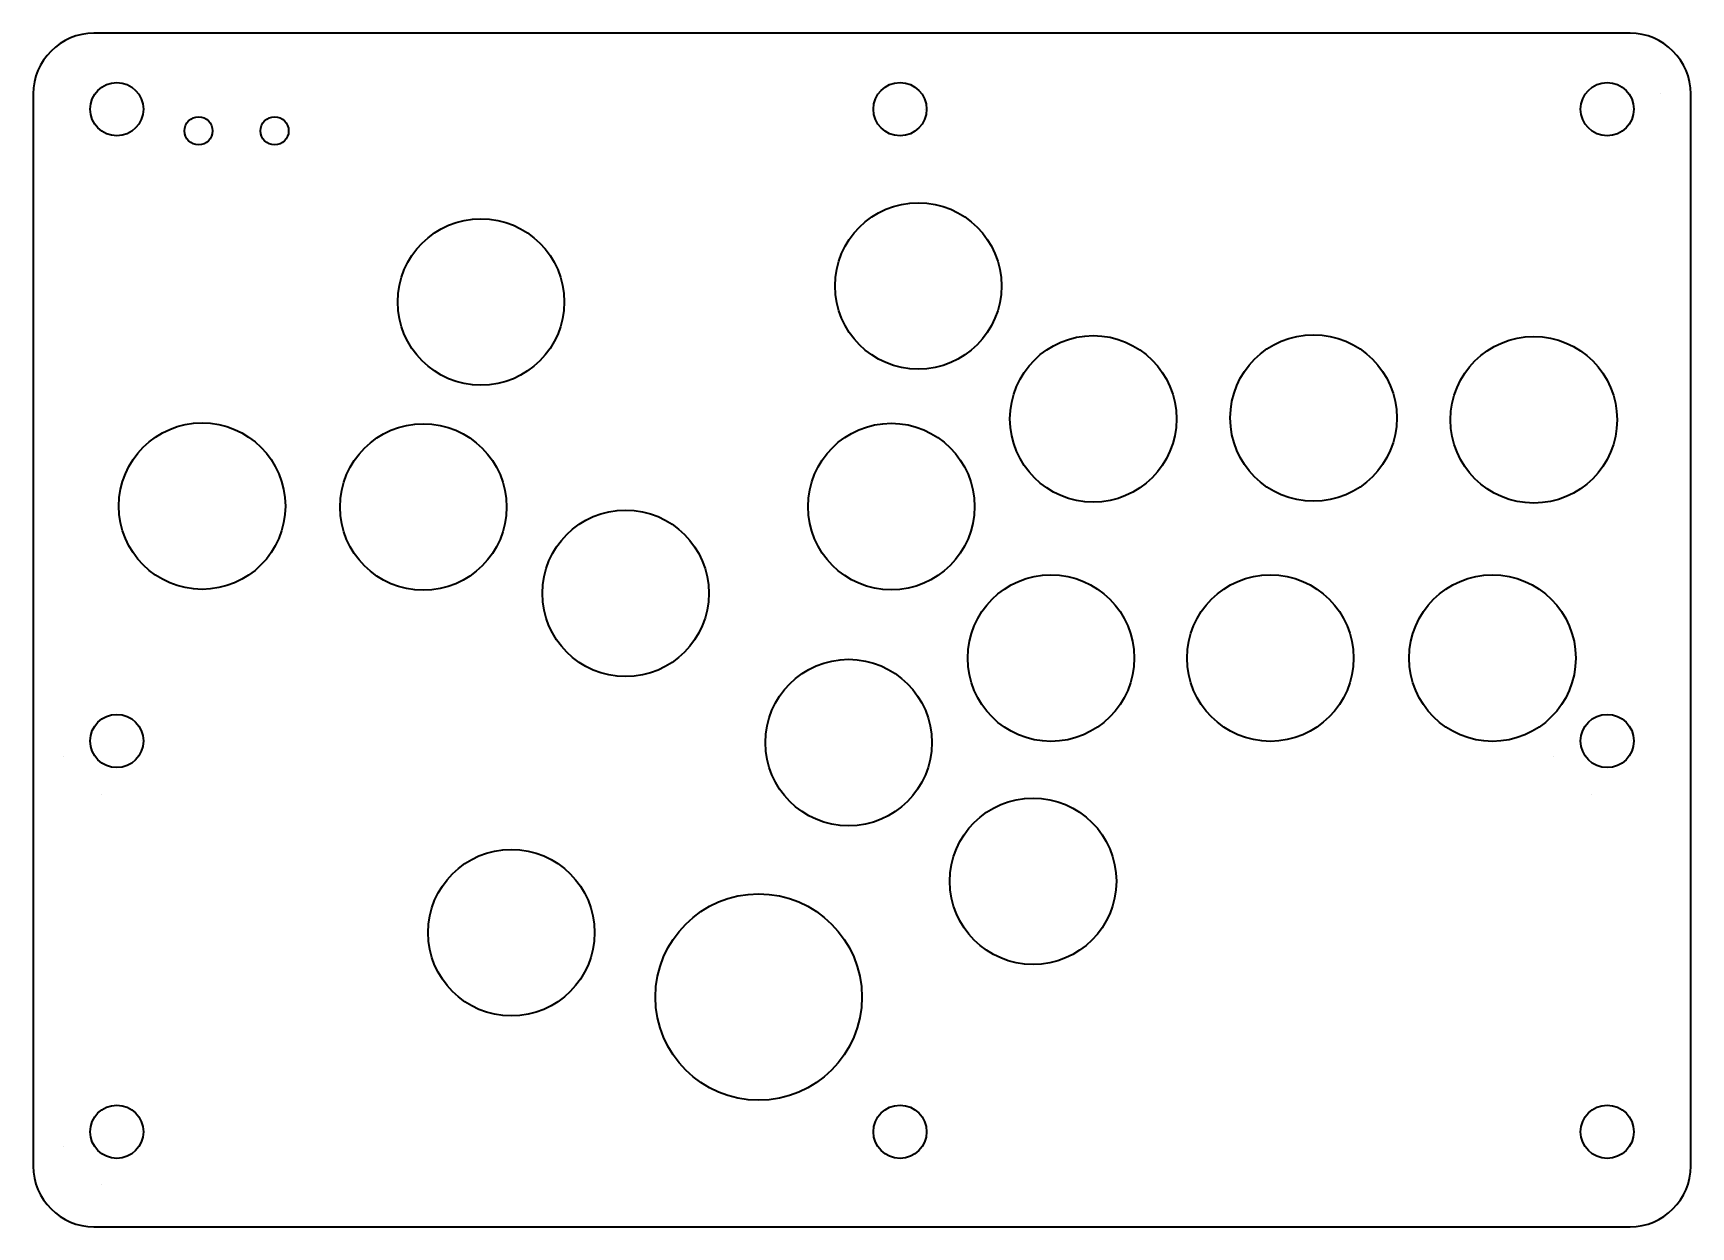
# Model space of a CAD drawing. Header units: millimetres. Extents: x 179 to 397, y 82 to 239.
import ezdxf

# ---------------------------------------------------------------- set-up
doc = ezdxf.new("R2010")
doc.units = ezdxf.units.MM
doc.header["$MEASUREMENT"] = 0
doc.layers.add('Layer 1', color=7, linetype='Continuous')

msp = doc.modelspace()

# ---------------------------------------------------------------- linework, layer by layer
at = {"layer": 'Layer 1', "color": 250, "lineweight": 35}
for points, knots in [([(187.1623, 239.1089), (187.1623, 239.1089), (389.1621, 239.1089), (389.1621, 239.1089), (393.5622, 239.1089), (397.1622, 235.5089), (397.1622, 231.1088), (397.1622, 231.1088), (397.1622, 90.109), (397.1622, 90.109), (397.1622, 85.7089), (393.5622, 82.1089), (389.1621, 82.1089), (389.1621, 82.1089), (187.1623, 82.1089), (187.1623, 82.1089), (182.7622, 82.1089), (179.1622, 85.7089), (179.1622, 90.109), (179.1622, 90.109), (179.1622, 231.1088), (179.1622, 231.1088), (179.1622, 235.5089), (182.7622, 239.1089), (187.1623, 239.1089)], [0, 0, 0, 0, 0.125, 0.125, 0.125, 0.25, 0.25, 0.25, 0.375, 0.375, 0.375, 0.5, 0.5, 0.5, 0.625, 0.625, 0.625, 0.75, 0.75, 0.75, 0.875, 0.875, 0.875, 1, 1, 1, 1]), ([(193.6617, 229.1095), (193.6617, 231.0425), (192.0947, 232.6095), (190.1617, 232.6095), (188.2287, 232.6095), (186.6617, 231.0425), (186.6617, 229.1095), (186.6617, 227.1765), (188.2287, 225.6095), (190.1617, 225.6095), (192.0947, 225.6095), (193.6617, 227.1765), (193.6617, 229.1095)], [0, 0, 0, 0, 0.25, 0.25, 0.25, 0.5, 0.5, 0.5, 0.75, 0.75, 0.75, 1, 1, 1, 1]), ([(296.6617, 229.1094), (296.6617, 231.0425), (295.0947, 232.6094), (293.1617, 232.6094), (291.2287, 232.6095), (289.6617, 231.0425), (289.6617, 229.1095), (289.6617, 227.1764), (291.2287, 225.6095), (293.1617, 225.6095), (295.0947, 225.6094), (296.6617, 227.1764), (296.6617, 229.1094)], [0, 0, 0, 0, 0.25, 0.25, 0.25, 0.5, 0.5, 0.5, 0.75, 0.75, 0.75, 1, 1, 1, 1]), ([(389.6617, 229.1095), (389.6617, 231.0425), (388.0947, 232.6095), (386.1617, 232.6095), (384.2287, 232.6095), (382.6617, 231.0425), (382.6617, 229.1095), (382.6617, 227.1765), (384.2287, 225.6095), (386.1617, 225.6095), (388.0947, 225.6095), (389.6617, 227.1765), (389.6617, 229.1095)], [0, 0, 0, 0, 0.25, 0.25, 0.25, 0.5, 0.5, 0.5, 0.75, 0.75, 0.75, 1, 1, 1, 1]), ([(202.7617, 226.2595), (202.7617, 227.2812), (201.9334, 228.1095), (200.9117, 228.1095), (199.89, 228.1095), (199.0617, 227.2812), (199.0617, 226.2595), (199.0617, 225.2378), (199.89, 224.4095), (200.9117, 224.4095), (201.9334, 224.4095), (202.7617, 225.2378), (202.7617, 226.2595)], [0, 0, 0, 0, 0.25, 0.25, 0.25, 0.5, 0.5, 0.5, 0.75, 0.75, 0.75, 1, 1, 1, 1]), ([(212.7617, 226.2595), (212.7617, 227.2812), (211.9334, 228.1095), (210.9117, 228.1095), (209.89, 228.1095), (209.0617, 227.2812), (209.0617, 226.2595), (209.0617, 225.2378), (209.89, 224.4095), (210.9117, 224.4095), (211.9334, 224.4095), (212.7617, 225.2378), (212.7617, 226.2595)], [0, 0, 0, 0, 0.25, 0.25, 0.25, 0.5, 0.5, 0.5, 0.75, 0.75, 0.75, 1, 1, 1, 1]), ([(306.5125, 205.8634), (306.5125, 211.9109), (301.61, 216.8134), (295.5625, 216.8134), (289.515, 216.8134), (284.6125, 211.9109), (284.6125, 205.8634), (284.6125, 199.8159), (289.5149, 194.9134), (295.5625, 194.9134), (301.61, 194.9134), (306.5125, 199.8158), (306.5125, 205.8634)], [0, 0, 0, 0, 0.25, 0.25, 0.25, 0.5, 0.5, 0.5, 0.75, 0.75, 0.75, 1, 1, 1, 1]), ([(249.0035, 203.7545), (249.0035, 209.802), (244.101, 214.7045), (238.0535, 214.7045), (232.006, 214.7045), (227.1035, 209.802), (227.1035, 203.7545), (227.1035, 197.707), (232.0059, 192.8045), (238.0535, 192.8045), (244.101, 192.8045), (249.0035, 197.7069), (249.0035, 203.7545)], [0, 0, 0, 0, 0.25, 0.25, 0.25, 0.5, 0.5, 0.5, 0.75, 0.75, 0.75, 1, 1, 1, 1]), ([(329.5237, 188.3747), (329.5237, 194.4222), (324.6212, 199.3247), (318.5737, 199.3247), (312.5262, 199.3247), (307.6237, 194.4222), (307.6237, 188.3747), (307.6237, 182.3272), (312.5261, 177.4247), (318.5737, 177.4247), (324.6212, 177.4247), (329.5237, 182.3271), (329.5237, 188.3747)], [0, 0, 0, 0, 0.25, 0.25, 0.25, 0.5, 0.5, 0.5, 0.75, 0.75, 0.75, 1, 1, 1, 1]), ([(358.4935, 188.4946), (358.4935, 194.5421), (353.591, 199.4446), (347.5435, 199.4446), (341.496, 199.4446), (336.5935, 194.5421), (336.5935, 188.4946), (336.5935, 182.4471), (341.4959, 177.5446), (347.5435, 177.5446), (353.591, 177.5446), (358.4935, 182.447), (358.4935, 188.4946)], [0, 0, 0, 0, 0.25, 0.25, 0.25, 0.5, 0.5, 0.5, 0.75, 0.75, 0.75, 1, 1, 1, 1]), ([(387.4627, 188.2523), (387.4627, 194.2998), (382.5602, 199.2023), (376.5127, 199.2023), (370.4652, 199.2023), (365.5627, 194.2998), (365.5627, 188.2523), (365.5627, 182.2048), (370.4651, 177.3023), (376.5127, 177.3023), (382.5602, 177.3023), (387.4627, 182.2047), (387.4627, 188.2523)], [0, 0, 0, 0, 0.25, 0.25, 0.25, 0.5, 0.5, 0.5, 0.75, 0.75, 0.75, 1, 1, 1, 1]), ([(212.3286, 176.9046), (212.3286, 182.9521), (207.4261, 187.8546), (201.3786, 187.8546), (195.3311, 187.8546), (190.4286, 182.9521), (190.4286, 176.9046), (190.4286, 170.8571), (195.331, 165.9546), (201.3786, 165.9546), (207.4261, 165.9546), (212.3286, 170.857), (212.3286, 176.9046)], [0, 0, 0, 0, 0.25, 0.25, 0.25, 0.5, 0.5, 0.5, 0.75, 0.75, 0.75, 1, 1, 1, 1]), ([(241.4236, 176.7847), (241.4236, 182.8322), (236.5211, 187.7347), (230.4736, 187.7347), (224.4261, 187.7347), (219.5236, 182.8322), (219.5236, 176.7847), (219.5236, 170.7372), (224.426, 165.8347), (230.4736, 165.8347), (236.5211, 165.8347), (241.4236, 170.7371), (241.4236, 176.7847)], [0, 0, 0, 0, 0.25, 0.25, 0.25, 0.5, 0.5, 0.5, 0.75, 0.75, 0.75, 1, 1, 1, 1]), ([(302.9636, 176.8446), (302.9636, 182.8921), (298.0611, 187.7946), (292.0136, 187.7946), (285.9661, 187.7946), (281.0636, 182.8921), (281.0636, 176.8446), (281.0636, 170.7971), (285.966, 165.8946), (292.0136, 165.8946), (298.0611, 165.8946), (302.9636, 170.797), (302.9636, 176.8446)], [0, 0, 0, 0, 0.25, 0.25, 0.25, 0.5, 0.5, 0.5, 0.75, 0.75, 0.75, 1, 1, 1, 1]), ([(268.0236, 165.4347), (268.0236, 171.4822), (263.1211, 176.3847), (257.0736, 176.3847), (251.0261, 176.3847), (246.1236, 171.4822), (246.1236, 165.4347), (246.1236, 159.3872), (251.026, 154.4847), (257.0736, 154.4847), (263.1211, 154.4847), (268.0236, 159.3871), (268.0236, 165.4347)], [0, 0, 0, 0, 0.25, 0.25, 0.25, 0.5, 0.5, 0.5, 0.75, 0.75, 0.75, 1, 1, 1, 1]), ([(323.962, 156.9122), (323.962, 162.9597), (319.0595, 167.8622), (313.012, 167.8622), (306.9645, 167.8622), (302.062, 162.9597), (302.062, 156.9122), (302.062, 150.8647), (306.9644, 145.9622), (313.012, 145.9622), (319.0595, 145.9622), (323.962, 150.8646), (323.962, 156.9122)], [0, 0, 0, 0, 0.25, 0.25, 0.25, 0.5, 0.5, 0.5, 0.75, 0.75, 0.75, 1, 1, 1, 1]), ([(352.8135, 156.9148), (352.8135, 162.9623), (347.911, 167.8648), (341.8635, 167.8648), (335.816, 167.8648), (330.9135, 162.9623), (330.9135, 156.9148), (330.9135, 150.8673), (335.8159, 145.9648), (341.8635, 145.9648), (347.911, 145.9648), (352.8135, 150.8672), (352.8135, 156.9148)], [0, 0, 0, 0, 0.25, 0.25, 0.25, 0.5, 0.5, 0.5, 0.75, 0.75, 0.75, 1, 1, 1, 1]), ([(382.022, 156.9122), (382.022, 162.9597), (377.1195, 167.8622), (371.072, 167.8622), (365.0245, 167.8622), (360.122, 162.9597), (360.122, 156.9122), (360.122, 150.8647), (365.0244, 145.9622), (371.072, 145.9622), (377.1195, 145.9622), (382.022, 150.8646), (382.022, 156.9122)], [0, 0, 0, 0, 0.25, 0.25, 0.25, 0.5, 0.5, 0.5, 0.75, 0.75, 0.75, 1, 1, 1, 1]), ([(297.3519, 145.802), (297.3519, 151.8495), (292.4494, 156.752), (286.4019, 156.752), (280.3544, 156.752), (275.4519, 151.8495), (275.4519, 145.802), (275.4519, 139.7545), (280.3543, 134.852), (286.4019, 134.852), (292.4494, 134.852), (297.3519, 139.7544), (297.3519, 145.802)], [0, 0, 0, 0, 0.25, 0.25, 0.25, 0.5, 0.5, 0.5, 0.75, 0.75, 0.75, 1, 1, 1, 1]), ([(193.6617, 146.0133), (193.6617, 147.9463), (192.0947, 149.5133), (190.1617, 149.5133), (188.2287, 149.5133), (186.6617, 147.9463), (186.6617, 146.0133), (186.6617, 144.0803), (188.2287, 142.5133), (190.1617, 142.5133), (192.0947, 142.5133), (193.6617, 144.0803), (193.6617, 146.0133)], [0, 0, 0, 0, 0.25, 0.25, 0.25, 0.5, 0.5, 0.5, 0.75, 0.75, 0.75, 1, 1, 1, 1]), ([(389.6617, 146.0134), (389.6617, 147.9464), (388.0947, 149.5134), (386.1617, 149.5134), (384.2287, 149.5134), (382.6617, 147.9464), (382.6617, 146.0134), (382.6617, 144.0804), (384.2287, 142.5134), (386.1617, 142.5134), (388.0947, 142.5134), (389.6617, 144.0804), (389.6617, 146.0134)], [0, 0, 0, 0, 0.25, 0.25, 0.25, 0.5, 0.5, 0.5, 0.75, 0.75, 0.75, 1, 1, 1, 1]), ([(321.6117, 127.5611), (321.6117, 133.6086), (316.7092, 138.5111), (310.6617, 138.5111), (304.6142, 138.5111), (299.7117, 133.6086), (299.7117, 127.5611), (299.7117, 121.5136), (304.6141, 116.6111), (310.6617, 116.6111), (316.7092, 116.6111), (321.6117, 121.5135), (321.6117, 127.5611)], [0, 0, 0, 0, 0.25, 0.25, 0.25, 0.5, 0.5, 0.5, 0.75, 0.75, 0.75, 1, 1, 1, 1]), ([(253.0035, 120.8045), (253.0035, 126.852), (248.101, 131.7545), (242.0535, 131.7545), (236.006, 131.7545), (231.1035, 126.852), (231.1035, 120.8045), (231.1035, 114.757), (236.0059, 109.8545), (242.0535, 109.8545), (248.101, 109.8545), (253.0035, 114.7569), (253.0035, 120.8045)], [0, 0, 0, 0, 0.25, 0.25, 0.25, 0.5, 0.5, 0.5, 0.75, 0.75, 0.75, 1, 1, 1, 1]), ([(288.1479, 112.3323), (288.1479, 119.8296), (282.0702, 125.9073), (274.5729, 125.9073), (267.0757, 125.9073), (260.9979, 119.8296), (260.9979, 112.3323), (260.9979, 104.8351), (267.0756, 98.7573), (274.5728, 98.7573), (282.0701, 98.7573), (288.1479, 104.835), (288.1479, 112.3323)], [0, 0, 0, 0, 0.25, 0.25, 0.25, 0.5, 0.5, 0.5, 0.75, 0.75, 0.75, 1, 1, 1, 1]), ([(193.6617, 94.6133), (193.6617, 96.5463), (192.0947, 98.1133), (190.1617, 98.1133), (188.2287, 98.1133), (186.6617, 96.5463), (186.6617, 94.6133), (186.6617, 92.6803), (188.2287, 91.1133), (190.1617, 91.1133), (192.0947, 91.1133), (193.6617, 92.6803), (193.6617, 94.6133)], [0, 0, 0, 0, 0.25, 0.25, 0.25, 0.5, 0.5, 0.5, 0.75, 0.75, 0.75, 1, 1, 1, 1]), ([(296.6617, 94.6132), (296.6617, 96.5463), (295.0947, 98.1131), (293.1617, 98.1131), (291.2287, 98.1132), (289.6618, 96.5463), (289.6618, 94.6133), (289.6618, 92.6802), (291.2287, 91.1134), (293.1617, 91.1134), (295.0947, 91.1132), (296.6617, 92.6802), (296.6617, 94.6132)], [0, 0, 0, 0, 0.25, 0.25, 0.25, 0.5, 0.5, 0.5, 0.75, 0.75, 0.75, 1, 1, 1, 1]), ([(389.6617, 94.6133), (389.6617, 96.5463), (388.0947, 98.1133), (386.1617, 98.1133), (384.2287, 98.1133), (382.6617, 96.5463), (382.6617, 94.6133), (382.6617, 92.6803), (384.2287, 91.1133), (386.1617, 91.1133), (388.0947, 91.1133), (389.6617, 92.6803), (389.6617, 94.6133)], [0, 0, 0, 0, 0.25, 0.25, 0.25, 0.5, 0.5, 0.5, 0.75, 0.75, 0.75, 1, 1, 1, 1])]:
    msp.add_open_spline(points, degree=3, knots=knots, dxfattribs=at)
for points in [[(393.1617, 231.1094), (393.1617, 231.1094), (393.1617, 231.1094), (393.1617, 231.1094)], [(393.1617, 231.1094), (393.1617, 231.1094), (393.1617, 231.1094), (393.1617, 231.1094)], [(296.3617, 229.1094), (296.3617, 229.1094), (296.3617, 229.1094), (296.3617, 229.1094)], [(296.3617, 229.1094), (296.3617, 229.1094), (296.3617, 229.1094), (296.3617, 229.1094)], [(389.3617, 229.1094), (389.3617, 229.1094), (389.3617, 229.1094), (389.3617, 229.1094)], [(389.3617, 229.1094), (389.3617, 229.1094), (389.3617, 229.1094), (389.3617, 229.1094)], [(183.1617, 144.0132), (183.1617, 144.0132), (183.1617, 144.0132), (183.1617, 144.0132)], [(183.1617, 144.0132), (183.1617, 144.0132), (183.1617, 144.0132), (183.1617, 144.0132)], [(193.3617, 146.0132), (193.3617, 146.0132), (193.3617, 146.0132), (193.3617, 146.0132)], [(193.3617, 146.0132), (193.3617, 146.0132), (193.3617, 146.0132), (193.3617, 146.0132)], [(379.1617, 144.0133), (379.1617, 144.0133), (379.1617, 144.0133), (379.1617, 144.0133)], [(379.1617, 144.0133), (379.1617, 144.0133), (379.1617, 144.0133), (379.1617, 144.0133)], [(389.3617, 146.0133), (389.3617, 146.0133), (389.3617, 146.0133), (389.3617, 146.0133)], [(389.3617, 146.0133), (389.3617, 146.0133), (389.3617, 146.0133), (389.3617, 146.0133)], [(188.1617, 139.0132), (188.1617, 139.0132), (188.1617, 139.0132), (188.1617, 139.0132)], [(188.1617, 139.0132), (188.1617, 139.0132), (188.1617, 139.0132), (188.1617, 139.0132)], [(384.1617, 139.0133), (384.1617, 139.0133), (384.1617, 139.0133), (384.1617, 139.0133)], [(384.1617, 139.0133), (384.1617, 139.0133), (384.1617, 139.0133), (384.1617, 139.0133)], [(193.3617, 94.6132), (193.3617, 94.6132), (193.3617, 94.6132), (193.3617, 94.6132)], [(193.3617, 94.6132), (193.3617, 94.6132), (193.3617, 94.6132), (193.3617, 94.6132)], [(183.1617, 92.6132), (183.1617, 92.6132), (183.1617, 92.6132), (183.1617, 92.6132)], [(183.1617, 92.6132), (183.1617, 92.6132), (183.1617, 92.6132), (183.1617, 92.6132)], [(188.1617, 87.6132), (188.1617, 87.6132), (188.1617, 87.6132), (188.1617, 87.6132)], [(188.1617, 87.6132), (188.1617, 87.6132), (188.1617, 87.6132), (188.1617, 87.6132)]]:
    msp.add_open_spline(points, degree=3, dxfattribs=at)

doc.saveas('drawing.dxf')
